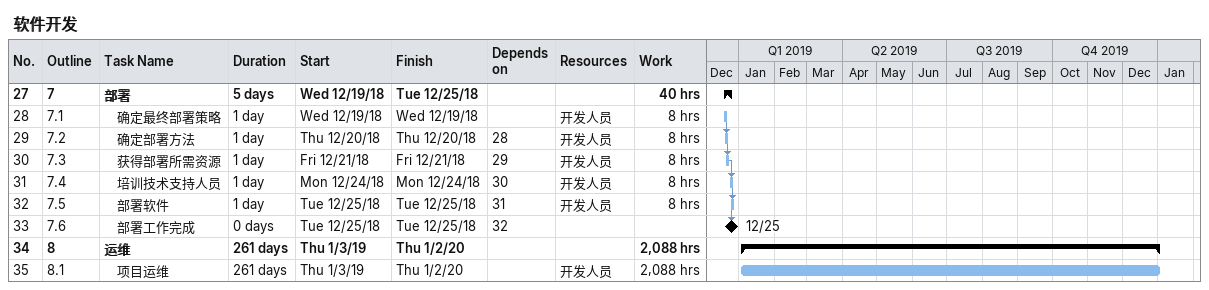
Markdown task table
软件开发

| ID | WBS | Task | Duration | Start | Finish | Predecessors | Resources | Work (h) |
|---|---|---|---|---|---|---|---|---|
| 27 | 7 | **部署** | 5d | 2018-12-19 | 2018-12-25 |  |  | 40 |
| 28 | 7.1 | 确定最终部署策略 | 1d | 2018-12-19 | 2018-12-19 |  | 开发人员 | 8 |
| 29 | 7.2 | 确定部署方法 | 1d | 2018-12-20 | 2018-12-20 | 28 | 开发人员 | 8 |
| 30 | 7.3 | 获得部署所需资源 | 1d | 2018-12-21 | 2018-12-21 | 29 | 开发人员 | 8 |
| 31 | 7.4 | 培训技术支持人员 | 1d | 2018-12-24 | 2018-12-24 | 30 | 开发人员 | 8 |
| 32 | 7.5 | 部署软件 | 1d | 2018-12-25 | 2018-12-25 | 31 | 开发人员 | 8 |
| 33 | 7.6 | 部署工作完成 | 0d | 2018-12-25 | 2018-12-25 | 32 |  |  |
| 34 | 8 | **运维** | 261d | 2019-01-03 | 2020-01-02 |  |  | 2088 |
| 35 | 8.1 | 项目运维 | 261d | 2019-01-03 | 2020-01-02 |  | 开发人员 | 2088 |
